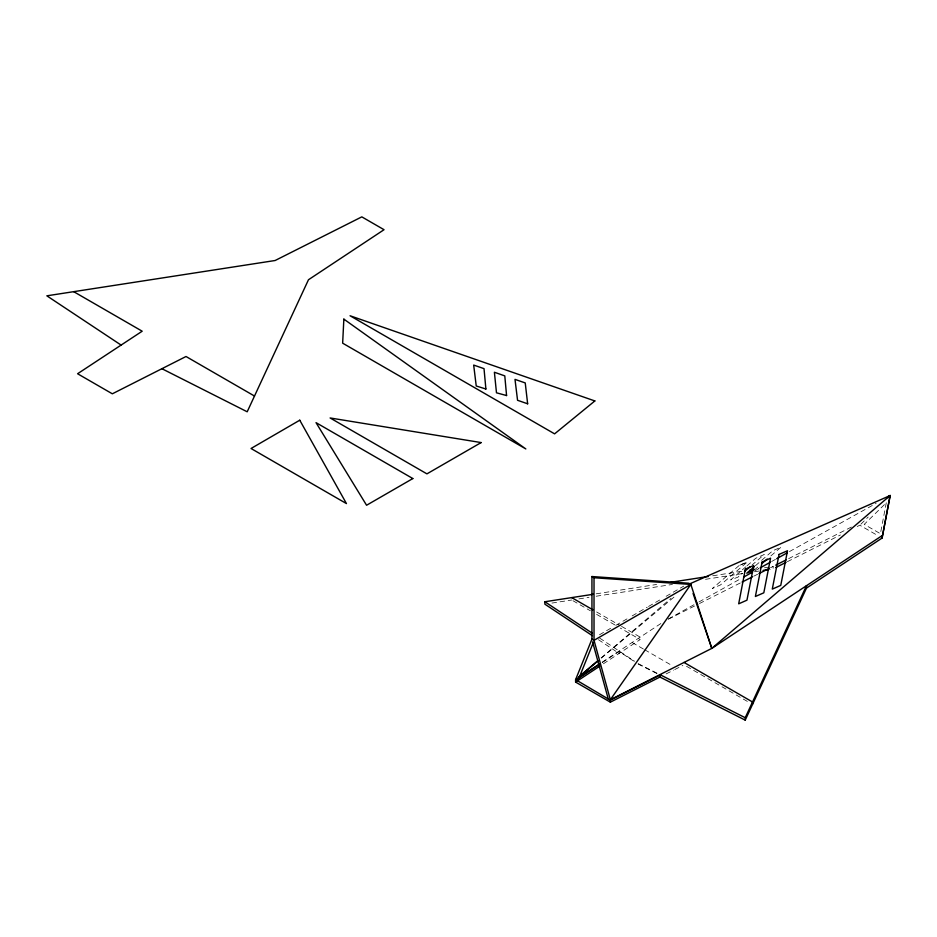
<?xml version="1.0" encoding="UTF-8"?>
<svg xmlns="http://www.w3.org/2000/svg" width="937" height="937" viewBox="0 0 937 937"><rect width="100%" height="100%" fill="white"/><g stroke="black" fill="none" stroke-linecap="round" stroke-linejoin="round"><path stroke-width="0.7" stroke-dasharray="4.68 3.51" d="M860.869 524.193L868.189 517.025M745.899 566.756L730.637 579.944L737.946 577.145L742.338 573.374M747 565.819L755.714 558.288L764.264 554.505L752.2 564.882M755.409 565.737L772.72 550.78L781.177 547.067L770.401 556.285M739.082 565.573L712.249 588.565L720.518 584.922L747.503 561.849L739.082 565.573L747.445 561.895M754.25 570.094L758.548 566.416M601.121 657.938L671.009 598.356M601.355 658.067L675.249 596.049M602.21 662.166L660.901 623.515M602.21 662.6L619.134 651.461L634.583 661.709M603.416 663.783L640.205 639.549L620.282 628.048M599.481 634.771L610.795 628.235M615.832 625.33L627.146 618.807M632.17 615.902L647.256 607.188M648.521 606.462L661.089 599.2M666.125 596.295L683.729 586.129M668.374 618.982L697.69 602.655M698.967 601.952L741.026 578.539M755.046 570.738L758.876 568.607L755.878 569.11M771.619 561.509L775.438 559.389M789.458 551.577L876.13 503.345M666.125 673.926L673.539 670.166M674.781 669.533L682.886 665.434M668.432 619.158L698.17 604.189M699.459 603.533L740.827 582.709M753.758 576.208L757.635 574.252M770.565 567.74L773.142 566.44L773.142 568.853L770.273 569.298M788.673 558.628L852.061 526.723M787.373 561.685L840.419 534.98M857.238 526.524L859.826 525.212L878.356 535.917M596.19 593.824L656.614 584.465M712.717 575.786L742.936 571.113M764.51 567.775L773.142 566.44M551.94 603.077L571.722 600.008M578.925 598.895L588.986 597.337M596.19 596.225L672.438 584.43M705.526 579.312L742.936 573.526M754.437 571.746L758.759 571.078M638.144 663.63L657.376 673.352M638.144 664.075L657.376 673.785M596.623 611.978L620.282 625.635M621.536 626.361L640.205 637.137M572.975 600.734L590.404 610.795M596.623 614.391L615.304 625.166M686.528 666.289L748.78 702.235M643.391 649.013L632.088 642.489L632.088 644.89M644.644 649.728L672.274 665.68M599.657 638.097L634.583 661.264M598.438 639.702L619.134 653.429L619.134 651.016M886.285 502.782L880.405 533.703L864.23 524.369L886.285 502.782"/><path stroke-width="1.41" d="M610.35 702.153L610.35 699.74L711.804 648.392L690.838 584.43L688.754 583.224L591.938 576.536L591.938 639.128L575.599 679.688L575.599 682.089L610.35 702.153L659.941 677.053L745.22 720.131L806.488 588.096L882.068 538.061L890.15 495.532L689.796 583.833M882.068 538.061L890.15 495.532L887.597 496.95M745.22 720.131L745.22 717.719L806.488 585.695L806.488 588.096M594.023 577.742L690.838 584.43L610.35 699.74L594.023 640.334L594.023 577.742L591.938 576.536M888.053 497.582L890.15 495.532L711.804 648.392L693.075 593.449M887.983 497.488L890.15 495.532M754.332 566.674L746.754 573.21L752.997 570.621M744.528 571.488L750.01 566.768M761.781 563.652L767.169 559.049M597.794 660.772L578.937 676.842L597.993 660.89M711.804 648.392L882.068 535.648M575.599 679.688L599.785 663.759M599.785 664.192L575.599 680.121L577.684 681.328L593.379 642.372L592.582 641.904L608.265 698.979L610.35 700.185L659.941 675.085M575.599 682.089L599.785 666.16M690.838 584.43L594.023 640.334L591.938 639.128M743.58 577.122L752.493 572.156M760.141 567.892L770.343 562.223M776.714 558.675L786.916 553.006M742.116 582.064L752.458 576.852M758.923 573.596L769.265 568.396M775.731 565.14L786.084 559.928M775.731 567.553L786.084 562.341M592.348 635.661L544.865 604.166L544.865 601.753L593.308 594.269M670.997 582.24L708.407 576.454M750.127 570.001L754.437 569.333M763.081 570.41L768.832 569.52M161.914 368.709L247.192 411.788L308.472 279.753L384.041 229.706L361.811 216.869L275.127 260.509L46.85 295.823L121.107 345.085M745.22 717.719L659.941 674.64L659.941 677.053M73.707 291.665L142.19 331.206L77.584 373.746L112.335 393.809L186.018 356.505L254.501 396.046M571.722 597.607L592.898 609.823M684.033 662.447L752.516 701.977L752.516 704.39M577.836 680.965L608.265 698.979M544.865 601.753L592.348 633.248M343.856 319.119L342.649 343.176L525.833 448.94L343.856 319.119M745.337 569.181L738.684 603.826L746.953 600.184L753.723 565.456L745.337 569.181M762.097 562.071L755.386 596.494L763.807 592.816L770.565 558.147L762.097 562.071M779.045 554.435L772.287 589.104L780.755 585.402L787.513 550.733L779.045 554.435M594.854 400.942L554.599 433.854L350.051 315.757L594.854 400.942M299.758 420.209L251.034 448.495L346.444 503.579L299.758 420.209M412.842 478.549L366.578 505.254L316.027 422.646L412.842 478.549M481.138 442.569L426.932 473.864L330.105 417.961L481.138 442.569M506.577 395.555L496.481 392.802L494.396 372.247L504.785 375.889L506.577 395.555M485.893 389.007L476.23 385.985L473.677 365.067L484.019 368.651L485.893 389.007M527.648 403.8L517.552 400.286L514.999 379.38L525.235 382.928L527.648 403.8"/></g></svg>
